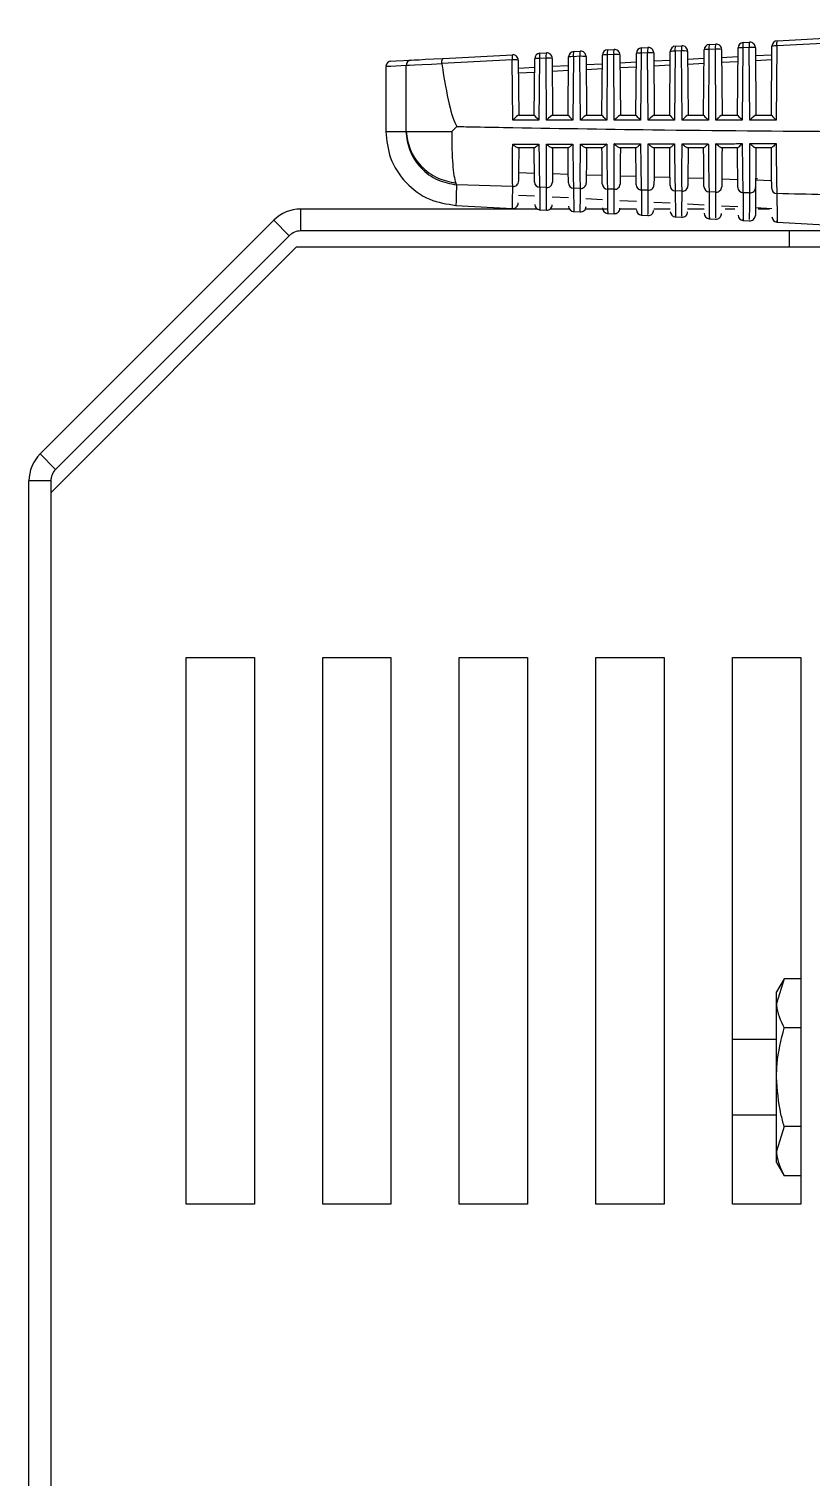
# Model space of a CAD drawing. Extents: x 2 to 136, y 1 to 99.
# Drawn here: x 51.458 to 52.89, y 8.701 to 11.35 of the extents above; entities that cross this region are included whole.
import ezdxf

# ---------------------------------------------------------------- set-up
doc = ezdxf.new("R2010")
doc.units = 0
doc.header["$MEASUREMENT"] = 0
doc.layers.add('OBJECT', color=7, linetype='CONTINUOUS')

msp = doc.modelspace()

# ---------------------------------------------------------------- linework, layer by layer
at = {"layer": 'OBJECT'}
for p, q in [((53.2354, 11.3403), (52.8269, 11.3187)), ((52.8276, 11.3281), (53.2364, 11.3497)), ((52.5174, 11.3118), (52.5292, 11.3124)), ((52.5794, 11.315), (52.5912, 11.3157)), ((52.6415, 11.3183), (52.6532, 11.3189)), ((52.693, 11.1922), (52.694, 11.3117)), ((52.7028, 11.3121), (52.7017, 11.1828)), ((52.7145, 11.3127), (52.7028, 11.3121)), ((52.7035, 11.3216), (52.7152, 11.3222)), ((52.7156, 11.1828), (52.7145, 11.3127)), ((52.7257, 11.3123), (52.7267, 11.1922)), ((52.755, 11.1922), (52.7561, 11.315)), ((52.7648, 11.3154), (52.7637, 11.1828)), ((52.7764, 11.316), (52.7648, 11.3154)), ((52.7655, 11.3249), (52.7771, 11.3255)), ((52.7776, 11.1828), (52.7764, 11.316)), ((52.7877, 11.3156), (52.7887, 11.1922)), ((52.817, 11.1922), (52.8181, 11.3182)), ((52.8269, 11.3187), (52.8257, 11.1828)), ((52.3426, 11.2931), (52.214, 11.2863)), ((52.214, 11.2863), (52.214, 11.286)), ((52.2163, 11.2959), (52.3433, 11.3026)), ((52.3436, 11.1828), (52.3426, 11.2931)), ((52.3539, 11.2927), (52.3547, 11.1922)), ((52.383, 11.1922), (52.3839, 11.2953)), ((52.3927, 11.2958), (52.3917, 11.1828)), ((52.4046, 11.2964), (52.3927, 11.2958)), ((52.3934, 11.3052), (52.4053, 11.3058)), ((52.4056, 11.1828), (52.4046, 11.2964)), ((52.4158, 11.2959), (52.4167, 11.1922)), ((52.445, 11.1922), (52.4459, 11.2986)), ((52.4547, 11.299), (52.4537, 11.1828)), ((52.4666, 11.2997), (52.4547, 11.299)), ((52.4554, 11.3085), (52.4673, 11.3091)), ((52.4676, 11.1828), (52.4666, 11.2997)), ((52.4778, 11.2992), (52.4787, 11.1922)), ((52.4779, 11.2846), (52.5078, 11.2862)), ((52.507, 11.1922), (52.5079, 11.3019)), ((52.5167, 11.3023), (52.5157, 11.1828)), ((52.5286, 11.3029), (52.5167, 11.3023)), ((52.5296, 11.1828), (52.5286, 11.3029)), ((52.5398, 11.3025), (52.5407, 11.1922)), ((52.5399, 11.2879), (52.5698, 11.2895)), ((52.569, 11.1922), (52.57, 11.3051)), ((52.5787, 11.3056), (52.5777, 11.1828)), ((52.5905, 11.3062), (52.5787, 11.3056)), ((52.5916, 11.1828), (52.5905, 11.3062)), ((52.6017, 11.3058), (52.6027, 11.1922)), ((52.6019, 11.2912), (52.6319, 11.2928)), ((52.631, 11.1922), (52.632, 11.3084)), ((52.6408, 11.3089), (52.6397, 11.1828)), ((52.6525, 11.3095), (52.6408, 11.3089)), ((52.6536, 11.1828), (52.6525, 11.3095)), ((52.6637, 11.309), (52.6647, 11.1922)), ((52.6638, 11.2945), (52.6939, 11.2961)), ((52.6938, 11.2866), (52.6639, 11.285)), ((52.7258, 11.2977), (52.7559, 11.2993)), ((52.7558, 11.2899), (52.7259, 11.2883)), ((52.7878, 11.301), (52.8179, 11.3026)), ((52.8179, 11.2932), (52.7879, 11.2916)), ((52.1114, 11.2808), (52.1114, 11.1618)), ((52.1484, 11.1622), (52.1484, 11.2828)), ((52.354, 11.2781), (52.3837, 11.2797)), ((52.3837, 11.2702), (52.3541, 11.2687)), ((52.416, 11.2814), (52.4458, 11.2829)), ((52.4457, 11.2735), (52.416, 11.272)), ((52.5077, 11.2768), (52.478, 11.2752)), ((52.5697, 11.2801), (52.54, 11.2785)), ((52.6318, 11.2833), (52.6019, 11.2818)), ((52.3917, 11.1828), (52.3436, 11.1828)), ((52.3546, 11.1922), (52.383, 11.1922)), ((52.4537, 11.1828), (52.4056, 11.1828)), ((52.4166, 11.1922), (52.445, 11.1922)), ((52.5157, 11.1828), (52.4676, 11.1828)), ((52.4786, 11.1922), (52.507, 11.1922)), ((52.5777, 11.1828), (52.5296, 11.1828)), ((52.5406, 11.1922), (52.569, 11.1922)), ((52.6397, 11.1828), (52.5916, 11.1828)), ((52.6026, 11.1922), (52.631, 11.1922)), ((52.7017, 11.1828), (52.6536, 11.1828)), ((52.6646, 11.1922), (52.693, 11.1922)), ((52.7637, 11.1828), (52.7156, 11.1828)), ((52.7266, 11.1922), (52.755, 11.1922)), ((52.8257, 11.1828), (52.7776, 11.1828)), ((52.7886, 11.1922), (52.817, 11.1922)), ((52.148, 11.1622), (52.1484, 11.1622)), ((52.2321, 11.1622), (52.2413, 11.1713)), ((52.3833, 11.1322), (52.3535, 11.1322)), ((52.4452, 11.1322), (52.4156, 11.1322)), ((52.5072, 11.1322), (52.4777, 11.1322)), ((52.5692, 11.1322), (52.5397, 11.1322)), ((52.6311, 11.1322), (52.6018, 11.1322)), ((52.6931, 11.1322), (52.6639, 11.1322)), ((52.7551, 11.1322), (52.7259, 11.1322)), ((52.8171, 11.1322), (52.788, 11.1322)), ((52.3834, 11.0856), (52.3543, 11.0866)), ((52.4454, 11.0837), (52.4163, 11.0846)), ((52.5074, 11.0817), (52.4783, 11.0826)), ((52.5694, 11.0797), (52.5403, 11.0807)), ((52.6315, 11.0778), (52.6023, 11.0787)), ((52.6935, 11.0759), (52.6642, 11.0768)), ((52.7555, 11.0739), (52.7262, 11.0748)), ((52.8175, 11.072), (52.7882, 11.0729)), ((52.7896, 11.0759), (52.7914, 11.0759)), ((52.2393, 11.0678), (52.2407, 11.0645)), ((52.3437, 11.0615), (52.2407, 11.0645)), ((52.354, 11.046), (52.3837, 11.0444)), ((52.4057, 11.0598), (52.393, 11.0601)), ((52.4676, 11.0581), (52.455, 11.0584)), ((52.5296, 11.0564), (52.517, 11.0567)), ((52.5916, 11.0547), (52.579, 11.055)), ((52.6536, 11.053), (52.6411, 11.0534)), ((52.7156, 11.0514), (52.7031, 11.0518)), ((52.7776, 11.0498), (52.7651, 11.0502)), ((51.9558, 10.9803), (51.9558, 11.0203)), ((52.3888, 11.0203), (51.9558, 11.0203)), ((52.2393, 11.027), (52.3433, 11.0215)), ((52.3933, 11.0189), (52.4053, 11.0183)), ((52.4475, 11.0203), (52.4119, 11.0203)), ((52.4159, 11.0427), (52.4458, 11.0412)), ((52.5173, 11.0203), (52.4766, 11.0203)), ((52.4777, 11.0395), (52.508, 11.0379)), ((52.5397, 11.0362), (52.57, 11.0347)), ((52.57, 11.0203), (52.5397, 11.0203)), ((52.6017, 11.033), (52.632, 11.0314)), ((52.632, 11.0203), (52.6018, 11.0203)), ((52.6637, 11.0297), (52.6941, 11.0281)), ((52.694, 11.0203), (52.6638, 11.0203)), ((52.7258, 11.0265), (52.7559, 11.0249)), ((52.7502, 11.0203), (52.7323, 11.0203)), ((52.7878, 11.0232), (52.8179, 11.0216)), ((52.8138, 11.0203), (52.7927, 11.0203)), ((51.4789, 10.5724), (51.9063, 10.9998)), ((51.9346, 10.9715), (51.9063, 10.9998)), ((52.4553, 11.0157), (52.4672, 11.015)), ((52.5174, 11.0124), (52.5292, 11.0118)), ((52.5794, 11.0092), (52.5911, 11.0085)), ((52.6414, 11.0059), (52.6531, 11.0053)), ((52.7034, 11.0027), (52.7151, 11.002)), ((52.7654, 10.9994), (52.777, 10.9988)), ((52.8274, 10.9962), (53.0949, 10.9821)), ((51.9346, 10.9715), (51.5071, 10.5441)), ((53.0934, 10.9803), (51.9558, 10.9803)), ((52.8494, 10.9803), (52.8494, 10.9503)), ((51.9475, 10.9503), (51.4984, 10.5012)), ((53.2184, 10.9503), (51.9475, 10.9503)), ((51.5071, 10.5441), (51.4789, 10.5724)), ((51.4984, 10.5229), (51.4584, 10.5229)), ((51.4584, 7.4177), (51.4584, 10.5229)), ((51.4984, 10.5229), (51.4984, 7.4177)), ((51.7459, 10.2003), (51.8709, 10.2003)), ((51.7459, 9.2003), (51.7459, 10.2003)), ((51.8709, 10.2003), (51.8709, 9.2003)), ((51.9959, 10.2003), (52.1209, 10.2003)), ((51.9959, 9.2003), (51.9959, 10.2003)), ((52.1209, 10.2003), (52.1209, 9.2003)), ((52.2459, 10.2003), (52.3709, 10.2003)), ((52.2459, 9.2003), (52.2459, 10.2003)), ((52.3709, 10.2003), (52.3709, 9.2003)), ((52.4959, 10.2003), (52.6209, 10.2003)), ((52.4959, 9.2003), (52.4959, 10.2003)), ((52.6209, 10.2003), (52.6209, 9.2003)), ((52.7459, 10.2003), (52.8709, 10.2003)), ((52.7459, 9.2003), (52.7459, 10.2003)), ((52.8709, 10.2003), (52.8709, 9.2003)), ((52.8404, 9.6124), (52.8265, 9.5883)), ((52.8404, 9.6124), (52.8265, 9.5674)), ((52.8709, 9.6124), (52.8404, 9.6124)), ((52.8265, 9.5674), (52.8265, 9.5883)), ((52.8265, 9.4323), (52.8265, 9.5674)), ((52.8709, 9.5224), (52.8404, 9.5224)), ((52.8265, 9.5013), (52.7459, 9.5013)), ((52.8265, 9.2972), (52.8265, 9.4323)), ((52.7459, 9.3633), (52.8265, 9.3633)), ((52.8404, 9.3422), (52.8265, 9.2972)), ((52.8709, 9.3422), (52.8404, 9.3422)), ((52.8265, 9.2763), (52.8265, 9.2972)), ((52.8265, 9.2763), (52.8404, 9.2522)), ((52.8709, 9.2522), (52.8404, 9.2522)), ((51.8709, 9.2003), (51.7459, 9.2003)), ((52.1209, 9.2003), (51.9959, 9.2003)), ((52.3709, 9.2003), (52.2459, 9.2003)), ((52.6209, 9.2003), (52.4959, 9.2003)), ((52.8709, 9.2003), (52.7459, 9.2003))]:
    msp.add_line(p, q, dxfattribs=at)
at = {"layer": 'OBJECT', "flags": 128}
for points in [[(52.1208, 11.2908), (52.1208, 11.2908), (52.1301, 11.2913), (52.1577, 11.2928)], [(52.214, 11.286), (52.1948, 11.285), (52.1781, 11.2842), (52.1645, 11.2836), (52.1545, 11.2831), (52.1484, 11.2828)], [(52.1577, 11.2928), (52.1632, 11.2931), (52.1722, 11.2935), (52.1843, 11.2942), (52.1992, 11.295), (52.2163, 11.2959)], [(52.1484, 11.2828), (52.1206, 11.2813), (52.1114, 11.2808)], [(52.7881, 11.0595), (52.7878, 11.027), (52.7877, 11.0107), (52.7877, 11.0087)]]:
    msp.add_lwpolyline(points, dxfattribs=at)
at = {"layer": 'OBJECT'}
for centre, radius, start, end in [((52.5179, 11.3018), 0.01, 93.0226, 179.5), ((52.5369, 11.3056), 0.0204, 162.3855, 189.2745), ((52.5487, 11.3062), 0.0204, 162.3832, 189.2805), ((52.5298, 11.3024), 0.01, 0.5, 93.0226), ((52.58, 11.3051), 0.01, 93.0226, 179.5), ((52.5989, 11.3089), 0.0204, 162.383, 189.2806), ((52.6107, 11.3095), 0.0204, 162.3859, 189.2742), ((52.5917, 11.3057), 0.01, 0.5, 93.0226), ((52.642, 11.3083), 0.01, 93.0226, 179.5), ((52.6609, 11.3121), 0.0204, 162.3864, 189.2738), ((52.6726, 11.3128), 0.0204, 162.3832, 189.2805), ((52.6537, 11.3089), 0.01, 0.5, 93.0226), ((52.704, 11.3116), 0.01, 93.0226, 179.5), ((52.7004, 11.2712), 0.041, 86.687, 98.9994), ((52.7229, 11.3154), 0.0204, 162.3828, 189.2808), ((52.7346, 11.316), 0.0204, 162.3832, 189.2805), ((52.718, 11.2583), 0.0545, 81.8665, 93.6811), ((52.7157, 11.3122), 0.01, 0.5, 93.0226), ((52.7661, 11.3149), 0.01, 93.0226, 179.5), ((52.7625, 11.2745), 0.041, 86.6838, 99.0007), ((52.785, 11.3187), 0.0204, 162.3859, 189.2742), ((52.7966, 11.3193), 0.0204, 162.3859, 189.2742), ((52.7799, 11.2616), 0.0545, 81.8661, 93.6815), ((52.7777, 11.3155), 0.01, 0.5, 93.0226), ((52.8281, 11.3182), 0.01, 93.0226, 179.5), ((52.8245, 11.2777), 0.041, 86.6868, 98.9977), ((52.847, 11.322), 0.0204, 162.3828, 189.2808), ((52.1214, 11.2808), 0.01, 93.0226, 175.0653), ((52.1583, 11.2829), 0.00991, 93.4746, 180.5507), ((52.3628, 11.2964), 0.0204, 162.3859, 189.2742), ((52.3461, 11.2387), 0.0545, 81.8661, 93.6815), ((52.3439, 11.2926), 0.01, 0.5, 93.0226), ((52.3939, 11.2952), 0.01, 93.0226, 179.5), ((52.3903, 11.2548), 0.041, 86.6857, 99.0007), ((52.4128, 11.299), 0.0204, 162.3855, 189.2745), ((52.4247, 11.2997), 0.0204, 162.3758, 189.2843), ((52.4081, 11.242), 0.0545, 81.8662, 93.6814), ((52.4058, 11.2959), 0.01, 0.5, 93.0226), ((52.4559, 11.2985), 0.01, 93.0226, 179.5), ((52.4523, 11.2581), 0.041, 86.6836, 99.001), ((52.4748, 11.3023), 0.0204, 162.3832, 189.2805), ((52.4867, 11.3029), 0.0204, 162.3832, 189.2805), ((52.4701, 11.2452), 0.0545, 81.8665, 93.6811), ((52.4678, 11.2991), 0.01, 0.5, 93.0226), ((52.5144, 11.2614), 0.041, 86.687, 98.9975), ((52.5321, 11.2485), 0.0545, 81.8667, 93.6809), ((52.5764, 11.2646), 0.041, 86.687, 98.9994), ((52.594, 11.2518), 0.0545, 81.8661, 93.6815), ((52.6384, 11.2679), 0.041, 86.6838, 99.0007), ((52.656, 11.2551), 0.0545, 81.8662, 93.6814), ((52.3443, 11.0714), 0.00992, 266.5029, 358.941), ((52.3934, 11.07), 0.00989, 181.003, 267.587), ((52.4063, 11.0697), 0.00992, 266.4849, 358.9201), ((52.4554, 11.0683), 0.00989, 181.0189, 267.61), ((52.4683, 11.068), 0.00991, 266.4666, 358.8996), ((52.5174, 11.0666), 0.00989, 181.0368, 267.6311), ((52.5302, 11.0663), 0.00991, 266.4477, 358.8788), ((52.5795, 11.0649), 0.00988, 181.0553, 267.6532), ((52.5922, 11.0646), 0.00991, 266.4286, 358.8557), ((52.6415, 11.0633), 0.00988, 181.0784, 267.6709), ((52.6542, 11.0629), 0.00991, 266.4108, 358.8338), ((52.7035, 11.0616), 0.00987, 181.0943, 267.6966), ((52.7162, 11.0613), 0.0099, 266.3922, 358.8115), ((52.7655, 11.06), 0.00987, 181.1135, 267.7191), ((52.7782, 11.0597), 0.0099, 266.3725, 358.7897), ((52.8275, 11.0584), 0.00987, 181.134, 267.7412), ((51.9558, 10.9503), 0.07, 90, 135), ((52.3439, 11.0315), 0.01, 266.9496, 359.5), ((52.3939, 11.0289), 0.01, 180.5, 266.6441), ((52.4058, 11.0283), 0.01, 266.5294, 359.5), ((52.4559, 11.0256), 0.01, 180.5, 266.1269), ((52.4678, 11.025), 0.01, 266.013, 359.5), ((52.5179, 11.0224), 0.01, 180.5, 265.6107), ((52.5298, 11.0218), 0.01, 265.4975, 359.5), ((52.58, 11.0191), 0.01, 180.5, 265.0953), ((52.5917, 11.0185), 0.01, 264.9828, 359.5), ((52.642, 11.0159), 0.01, 180.5, 264.5807), ((52.6537, 11.0153), 0.01, 264.469, 359.5), ((52.704, 11.0126), 0.01, 180.5, 264.0669), ((52.7157, 11.012), 0.01, 263.9559, 359.5), ((52.7661, 11.0094), 0.01, 180.5, 263.5539), ((52.7777, 11.0088), 0.01, 263.4435, 359.5), ((52.8281, 11.0061), 0.01, 180.5, 263.0416), ((51.9558, 10.9503), 0.03, 90, 135), ((51.5284, 10.5229), 0.07, 135, 180), ((51.5284, 10.5229), 0.03, 135, 180)]:
    msp.add_arc(centre, radius, start, end, dxfattribs=at)
for centre, major_axis, ratio, start_param, end_param in [((52.2664, 13.452), (0.0147, 2.2897), 0.052015, 2.811677, 3.052791), ((52.3448, 11.1822), (0.00988, 0.00996), 0.087934, 0.08695, 1.605386), ((52.3929, 11.1822), (-0.00991, 0.00999), 0.035372, 0.03505, 1.483386), ((52.4068, 11.1822), (0.00988, 0.00996), 0.087934, 0.08695, 1.605386), ((52.4549, 11.1822), (-0.00991, 0.00999), 0.035372, 0.03505, 1.483386), ((52.4688, 11.1822), (0.00988, 0.00996), 0.087934, 0.08695, 1.605386), ((52.5169, 11.1822), (-0.00991, 0.00999), 0.035372, 0.03505, 1.483386), ((52.5308, 11.1822), (0.00988, 0.00996), 0.087934, 0.08695, 1.605386), ((52.5789, 11.1822), (-0.00991, 0.00999), 0.035372, 0.03505, 1.483386), ((52.5928, 11.1822), (0.00988, 0.00996), 0.087934, 0.08695, 1.605386), ((52.6409, 11.1822), (-0.00991, 0.00999), 0.035372, 0.03505, 1.483386), ((52.6548, 11.1822), (0.00988, 0.00996), 0.087934, 0.08695, 1.605386), ((52.7029, 11.1822), (-0.00991, 0.00999), 0.035372, 0.03505, 1.483386), ((52.7168, 11.1822), (0.00988, 0.00996), 0.087934, 0.08695, 1.605386), ((52.7649, 11.1822), (-0.00991, 0.00999), 0.035372, 0.03505, 1.483386), ((52.7788, 11.1822), (0.00988, 0.00996), 0.087934, 0.08695, 1.605386), ((52.8269, 11.1822), (-0.00991, 0.00999), 0.035372, 0.03505, 1.483386)]:
    msp.add_ellipse(centre, major_axis=major_axis, ratio=ratio, start_param=start_param, end_param=end_param, dxfattribs=at)
for points, knots in [([(52.214, 11.2863), (52.2139, 11.2874), (52.2139, 11.2896), (52.2143, 11.2925), (52.2149, 11.2947), (52.2157, 11.2957), (52.2161, 11.2959), (52.2163, 11.2959), (52.2163, 11.2959)], [0, 0, 0, 0, 0.2192768, 0.4385033, 0.6592408, 0.8829816, 0.9858182, 1, 1, 1, 1]), ([(52.1114, 11.1622), (52.1131, 11.1457), (52.1168, 11.1114), (52.1462, 11.0668), (52.1893, 11.035), (52.2233, 11.0296), (52.2397, 11.027)], [0, 0, 0, 0, 0.240773, 0.5, 0.759226, 1, 1, 1, 1]), ([(52.1114, 11.1622), (52.1129, 11.1622), (52.116, 11.1622), (52.1373, 11.1622), (52.148, 11.1622)], [0, 0, 0, 0, 0.5, 1, 1, 1, 1]), ([(52.148, 11.1622), (52.1496, 11.1505), (52.1529, 11.1262), (52.1743, 11.0944), (52.205, 11.0713), (52.2291, 11.0667), (52.2407, 11.0645)], [0, 0, 0, 0, 0.24117, 0.5, 0.758828, 1, 1, 1, 1]), ([(52.1484, 11.1622), (52.1513, 11.1622), (52.157, 11.1622), (52.1761, 11.1622), (52.2013, 11.1622), (52.2218, 11.1622), (52.2321, 11.1622)], [0, 0, 0, 0, 0.250001, 0.499999, 0.750001, 1, 1, 1, 1]), ([(52.1484, 11.1622), (52.1502, 11.1511), (52.1538, 11.1281), (52.1748, 11.0977), (52.2046, 11.0753), (52.228, 11.0703), (52.2393, 11.0678)], [0, 0, 0, 0, 0.24156, 0.499999, 0.758437, 1, 1, 1, 1]), ([(52.2321, 11.1622), (52.2321, 11.1515), (52.2322, 11.1302), (52.2336, 11.1025), (52.236, 11.0802), (52.2382, 11.0719), (52.2393, 11.0678)], [0, 0, 0, 0, 0.25, 0.5, 0.75, 1, 1, 1, 1]), ([(52.2413, 11.1713), (52.247, 11.1712), (52.2754, 11.1707), (52.3948, 11.1685), (52.6246, 11.1645), (52.8316, 11.163), (52.9477, 11.1622)], [0, 0, 0, 0, 0.024148, 0.120739, 0.507103, 1, 1, 1, 1]), ([(52.3437, 11.0615), (52.3436, 11.0631), (52.3435, 11.068), (52.3434, 11.0856), (52.3434, 11.1106), (52.3435, 11.1295), (52.3436, 11.1367), (52.3436, 11.1389)], [0, 0, 0, 0, 0.161731, 0.488573, 0.814942, 0.942319, 1, 1, 1, 1]), ([(52.3436, 11.1389), (52.3502, 11.1389), (52.3662, 11.139), (52.3822, 11.139), (52.3916, 11.139)], [0, 0, 0, 0, 0.4123132, 1, 1, 1, 1]), ([(52.3535, 11.1322), (52.3529, 11.1323), (52.3515, 11.1326), (52.3484, 11.1346), (52.3456, 11.1369), (52.344, 11.1385), (52.3436, 11.1389), (52.3436, 11.1389)], [0, 0, 0, 0, 0.236908, 0.528795, 0.900013, 0.991343, 1, 1, 1, 1]), ([(52.3547, 11.1322), (52.3546, 11.1216), (52.3545, 11.1004), (52.3543, 11.0798), (52.3542, 11.0739), (52.3542, 11.0712)], [0, 0, 0, 0, 0.357963, 0.715855, 1, 1, 1, 1]), ([(52.3835, 11.0698), (52.3835, 11.0734), (52.3834, 11.0806), (52.3832, 11.1039), (52.3831, 11.1235), (52.383, 11.1322)], [0, 0, 0, 0, 0.356146, 0.712375, 1, 1, 1, 1]), ([(52.3916, 11.139), (52.3916, 11.139), (52.3913, 11.1387), (52.3896, 11.137), (52.3871, 11.1346), (52.3845, 11.1326), (52.3836, 11.1323), (52.3833, 11.1322)], [0, 0, 0, 0, 0.0082759, 0.0945615, 0.478392, 0.7705637, 1, 1, 1, 1]), ([(52.3916, 11.139), (52.3917, 11.1367), (52.3917, 11.1282), (52.392, 11.1081), (52.3923, 11.0827), (52.3927, 11.0661), (52.3929, 11.0615), (52.393, 11.0601)], [0, 0, 0, 0, 0.057873, 0.21801, 0.538017, 0.858387, 1, 1, 1, 1]), ([(52.4057, 11.0598), (52.4056, 11.0614), (52.4055, 11.0663), (52.4053, 11.0841), (52.4054, 11.1095), (52.4055, 11.129), (52.4056, 11.1368), (52.4056, 11.1391)], [0, 0, 0, 0, 0.15955, 0.481991, 0.803961, 0.942061, 1, 1, 1, 1]), ([(52.4056, 11.1391), (52.4122, 11.1391), (52.4282, 11.1391), (52.4442, 11.1392), (52.4536, 11.1392)], [0, 0, 0, 0, 0.412352, 1, 1, 1, 1]), ([(52.4156, 11.1322), (52.415, 11.1323), (52.4137, 11.1326), (52.4107, 11.1345), (52.4079, 11.1368), (52.4061, 11.1386), (52.4056, 11.139), (52.4056, 11.1391)], [0, 0, 0, 0, 0.2256408, 0.5069825, 0.8682201, 0.9914648, 1, 1, 1, 1]), ([(52.4167, 11.1322), (52.4166, 11.1215), (52.4164, 11.1001), (52.4163, 11.0786), (52.4162, 11.0723), (52.4162, 11.0695)], [0, 0, 0, 0, 0.352325, 0.704581, 1, 1, 1, 1]), ([(52.4455, 11.0681), (52.4455, 11.0718), (52.4454, 11.079), (52.4452, 11.1027), (52.4451, 11.1229), (52.445, 11.1322)], [0, 0, 0, 0, 0.350805, 0.701695, 1, 1, 1, 1]), ([(52.4536, 11.1392), (52.4536, 11.1392), (52.4532, 11.1387), (52.4514, 11.137), (52.4489, 11.1346), (52.4464, 11.1326), (52.4456, 11.1323), (52.4452, 11.1322)], [0, 0, 0, 0, 0.0082081, 0.119711, 0.4937346, 0.7767464, 1, 1, 1, 1]), ([(52.4536, 11.1392), (52.4537, 11.1369), (52.4537, 11.1282), (52.454, 11.1079), (52.4543, 11.0821), (52.4547, 11.0648), (52.4549, 11.06), (52.455, 11.0584)], [0, 0, 0, 0, 0.058137, 0.21618, 0.531949, 0.848067, 1, 1, 1, 1]), ([(52.4676, 11.0581), (52.4676, 11.0597), (52.4674, 11.0647), (52.4673, 11.0825), (52.4674, 11.1085), (52.4675, 11.1286), (52.4676, 11.1369), (52.4676, 11.1392)], [0, 0, 0, 0, 0.157483, 0.475733, 0.793525, 0.941799, 1, 1, 1, 1]), ([(52.4676, 11.1392), (52.4742, 11.1392), (52.4902, 11.1393), (52.5062, 11.1393), (52.5156, 11.1393)], [0, 0, 0, 0, 0.412394, 1, 1, 1, 1]), ([(52.4777, 11.1322), (52.4771, 11.1323), (52.4758, 11.1326), (52.4729, 11.1345), (52.47, 11.1368), (52.4682, 11.1386), (52.4676, 11.1392), (52.4676, 11.1392)], [0, 0, 0, 0, 0.2207651, 0.49454, 0.8478251, 0.9915676, 1, 1, 1, 1]), ([(52.4787, 11.1322), (52.4786, 11.1214), (52.4784, 11.0998), (52.4783, 11.0774), (52.4782, 11.0708), (52.4782, 11.0678)], [0, 0, 0, 0, 0.347006, 0.693942, 1, 1, 1, 1]), ([(52.5076, 11.0664), (52.5075, 11.0701), (52.5075, 11.0775), (52.5072, 11.1016), (52.5071, 11.1224), (52.507, 11.1322)], [0, 0, 0, 0, 0.345759, 0.691604, 1, 1, 1, 1]), ([(52.5156, 11.1393), (52.5156, 11.1393), (52.5151, 11.1388), (52.5133, 11.137), (52.5107, 11.1345), (52.5083, 11.1326), (52.5075, 11.1323), (52.5072, 11.1322)], [0, 0, 0, 0, 0.008109, 0.143847, 0.508255, 0.782549, 1, 1, 1, 1]), ([(52.5156, 11.1393), (52.5157, 11.137), (52.5157, 11.1282), (52.516, 11.1077), (52.5163, 11.0816), (52.5167, 11.0635), (52.517, 11.0584), (52.517, 11.0567)], [0, 0, 0, 0, 0.058402, 0.214453, 0.526192, 0.838269, 1, 1, 1, 1]), ([(52.5296, 11.0564), (52.5296, 11.058), (52.5294, 11.0631), (52.5293, 11.081), (52.5294, 11.1074), (52.5295, 11.1281), (52.5296, 11.137), (52.5296, 11.1394)], [0, 0, 0, 0, 0.155512, 0.469777, 0.783592, 0.941533, 1, 1, 1, 1]), ([(52.5296, 11.1394), (52.5362, 11.1394), (52.5522, 11.1394), (52.5682, 11.1395), (52.5776, 11.1395)], [0, 0, 0, 0, 0.412428, 1, 1, 1, 1]), ([(52.5397, 11.1322), (52.5392, 11.1323), (52.538, 11.1326), (52.535, 11.1344), (52.5321, 11.1369), (52.5302, 11.1387), (52.5296, 11.1394), (52.5296, 11.1394)], [0, 0, 0, 0, 0.2161177, 0.4826666, 0.8281497, 0.9916583, 1, 1, 1, 1]), ([(52.5407, 11.1322), (52.5406, 11.1213), (52.5404, 11.0995), (52.5402, 11.0762), (52.5402, 11.0694), (52.5402, 11.0661)], [0, 0, 0, 0, 0.341977, 0.683893, 1, 1, 1, 1]), ([(52.5696, 11.0647), (52.5695, 11.0684), (52.5695, 11.0759), (52.5693, 11.1004), (52.5691, 11.1219), (52.569, 11.1322)], [0, 0, 0, 0, 0.340987, 0.682053, 1, 1, 1, 1]), ([(52.5776, 11.1395), (52.5776, 11.1395), (52.577, 11.1389), (52.5751, 11.137), (52.5725, 11.1345), (52.5702, 11.1326), (52.5695, 11.1323), (52.5692, 11.1322)], [0, 0, 0, 0, 0.008027, 0.167038, 0.521987, 0.788059, 1, 1, 1, 1]), ([(52.5776, 11.1395), (52.5777, 11.1371), (52.5777, 11.1282), (52.578, 11.1076), (52.5783, 11.0811), (52.5787, 11.0623), (52.579, 11.0569), (52.579, 11.055)], [0, 0, 0, 0, 0.058671, 0.212822, 0.520728, 0.828955, 1, 1, 1, 1]), ([(52.5916, 11.0547), (52.5916, 11.0564), (52.5914, 11.0615), (52.5913, 11.0795), (52.5914, 11.1064), (52.5915, 11.1277), (52.5916, 11.1371), (52.5916, 11.1395)], [0, 0, 0, 0, 0.1536344, 0.4641066, 0.7741299, 0.9412666, 1, 1, 1, 1]), ([(52.5916, 11.1395), (52.5982, 11.1396), (52.6142, 11.1396), (52.6302, 11.1396), (52.6396, 11.1397)], [0, 0, 0, 0, 0.412465, 1, 1, 1, 1]), ([(52.6018, 11.1322), (52.6013, 11.1323), (52.6001, 11.1326), (52.5972, 11.1344), (52.5943, 11.1369), (52.5923, 11.1388), (52.5916, 11.1395), (52.5916, 11.1395)], [0, 0, 0, 0, 0.211693, 0.471321, 0.809155, 0.991768, 1, 1, 1, 1]), ([(52.6027, 11.1322), (52.6026, 11.1212), (52.6024, 11.0992), (52.6022, 11.0751), (52.6022, 11.0679), (52.6021, 11.0644)], [0, 0, 0, 0, 0.337219, 0.67438, 1, 1, 1, 1]), ([(52.6316, 11.0631), (52.6316, 11.0668), (52.6315, 11.0744), (52.6313, 11.0993), (52.6311, 11.1214), (52.631, 11.1322)], [0, 0, 0, 0, 0.336461, 0.673003, 1, 1, 1, 1]), ([(52.6396, 11.1397), (52.6396, 11.1396), (52.6389, 11.1389), (52.637, 11.1369), (52.6343, 11.1344), (52.6321, 11.1326), (52.6314, 11.1323), (52.6311, 11.1322)], [0, 0, 0, 0, 0.007945, 0.189259, 0.535047, 0.793248, 1, 1, 1, 1]), ([(52.6396, 11.1397), (52.6397, 11.1372), (52.6397, 11.1283), (52.64, 11.1074), (52.6403, 11.0806), (52.6407, 11.0611), (52.641, 11.0555), (52.6411, 11.0534)], [0, 0, 0, 0, 0.058942, 0.211284, 0.515533, 0.820093, 1, 1, 1, 1]), ([(52.6536, 11.053), (52.6536, 11.0548), (52.6534, 11.0599), (52.6533, 11.0781), (52.6534, 11.1054), (52.6535, 11.1272), (52.6536, 11.1372), (52.6536, 11.1397)], [0, 0, 0, 0, 0.151844, 0.458695, 0.765103, 0.940994, 1, 1, 1, 1]), ([(52.6536, 11.1397), (52.6602, 11.1397), (52.6762, 11.1398), (52.6922, 11.1398), (52.7016, 11.1398)], [0, 0, 0, 0, 0.412495, 1, 1, 1, 1]), ([(52.6639, 11.1322), (52.6634, 11.1323), (52.6622, 11.1326), (52.6594, 11.1344), (52.6564, 11.1369), (52.6544, 11.1389), (52.6536, 11.1397), (52.6536, 11.1397)], [0, 0, 0, 0, 0.2074657, 0.4604449, 0.790795, 0.9918476, 1, 1, 1, 1]), ([(52.6647, 11.1322), (52.6646, 11.1211), (52.6644, 11.0989), (52.6642, 11.074), (52.6642, 11.0665), (52.6641, 11.0627)], [0, 0, 0, 0, 0.332713, 0.665365, 1, 1, 1, 1]), ([(52.6936, 11.0614), (52.6936, 11.0652), (52.6935, 11.0728), (52.6933, 11.0982), (52.6931, 11.1209), (52.693, 11.1322)], [0, 0, 0, 0, 0.332165, 0.664412, 1, 1, 1, 1]), ([(52.7016, 11.1398), (52.7016, 11.1398), (52.7008, 11.139), (52.6988, 11.1369), (52.6962, 11.1344), (52.694, 11.1326), (52.6934, 11.1323), (52.6931, 11.1322)], [0, 0, 0, 0, 0.007882, 0.210623, 0.547438, 0.798167, 1, 1, 1, 1]), ([(52.7016, 11.1398), (52.7017, 11.1373), (52.7017, 11.1283), (52.702, 11.1073), (52.7023, 11.0802), (52.7027, 11.0599), (52.703, 11.054), (52.7031, 11.0518)], [0, 0, 0, 0, 0.0592175, 0.2098329, 0.5105952, 0.8116536, 1, 1, 1, 1]), ([(52.7156, 11.0514), (52.7155, 11.0532), (52.7154, 11.0584), (52.7153, 11.0767), (52.7153, 11.1044), (52.7155, 11.1268), (52.7156, 11.1373), (52.7156, 11.1399)], [0, 0, 0, 0, 0.150137, 0.453533, 0.756489, 0.940722, 1, 1, 1, 1]), ([(52.7156, 11.1399), (52.7222, 11.1399), (52.7382, 11.1399), (52.7542, 11.1399), (52.7636, 11.14)], [0, 0, 0, 0, 0.412532, 1, 1, 1, 1]), ([(52.7259, 11.1322), (52.7254, 11.1323), (52.7243, 11.1326), (52.7216, 11.1343), (52.7186, 11.1369), (52.7165, 11.1389), (52.7156, 11.1398), (52.7156, 11.1399)], [0, 0, 0, 0, 0.203471, 0.450054, 0.773102, 0.99194, 1, 1, 1, 1]), ([(52.7267, 11.1322), (52.7266, 11.121), (52.7264, 11.0987), (52.7262, 11.0729), (52.7261, 11.0651), (52.7261, 11.0611)], [0, 0, 0, 0, 0.328436, 0.656815, 1, 1, 1, 1]), ([(52.7556, 11.0598), (52.7556, 11.0637), (52.7555, 11.0714), (52.7553, 11.0971), (52.7551, 11.1204), (52.755, 11.1322)], [0, 0, 0, 0, 0.328087, 0.656253, 1, 1, 1, 1]), ([(52.7636, 11.14), (52.7636, 11.1399), (52.7628, 11.139), (52.7607, 11.1369), (52.758, 11.1344), (52.7559, 11.1326), (52.7553, 11.1323), (52.7551, 11.1322)], [0, 0, 0, 0, 0.007818, 0.231078, 0.559205, 0.802814, 1, 1, 1, 1]), ([(52.7636, 11.14), (52.7637, 11.1374), (52.7637, 11.1283), (52.764, 11.1071), (52.7643, 11.0797), (52.7647, 11.0587), (52.765, 11.0526), (52.7651, 11.0502)], [0, 0, 0, 0, 0.059496, 0.20846, 0.505893, 0.803609, 1, 1, 1, 1]), ([(52.7776, 11.0498), (52.7775, 11.0516), (52.7774, 11.0569), (52.7773, 11.0753), (52.7773, 11.1034), (52.7775, 11.1264), (52.7775, 11.1374), (52.7776, 11.14)], [0, 0, 0, 0, 0.148505, 0.448597, 0.748257, 0.940445, 1, 1, 1, 1]), ([(52.7776, 11.14), (52.7842, 11.14), (52.8002, 11.1401), (52.8162, 11.1401), (52.8256, 11.1401)], [0, 0, 0, 0, 0.41256, 1, 1, 1, 1]), ([(52.788, 11.1322), (52.7875, 11.1323), (52.7866, 11.1325), (52.7841, 11.1341), (52.7811, 11.1365), (52.7787, 11.1388), (52.7776, 11.14), (52.7776, 11.14)], [0, 0, 0, 0, 0.199293, 0.397082, 0.700897, 0.992018, 1, 1, 1, 1]), ([(52.7887, 11.1322), (52.7886, 11.121), (52.7884, 11.0984), (52.7882, 11.0719), (52.7881, 11.0637), (52.7881, 11.0595)], [0, 0, 0, 0, 0.324373, 0.648691, 1, 1, 1, 1]), ([(52.8176, 11.0582), (52.8176, 11.0621), (52.8175, 11.0699), (52.8173, 11.0961), (52.8171, 11.1199), (52.817, 11.1322)], [0, 0, 0, 0, 0.3242056, 0.6484895, 1, 1, 1, 1]), ([(52.8256, 11.1401), (52.8256, 11.1401), (52.8247, 11.1391), (52.8225, 11.1369), (52.8199, 11.1343), (52.8178, 11.1326), (52.8173, 11.1323), (52.8171, 11.1322)], [0, 0, 0, 0, 0.0077487, 0.2506908, 0.5703603, 0.8072175, 1, 1, 1, 1]), ([(52.8256, 11.1401), (52.8257, 11.1375), (52.8257, 11.1283), (52.826, 11.107), (52.8263, 11.0793), (52.8267, 11.0576), (52.827, 11.0512), (52.8271, 11.0486)], [0, 0, 0, 0, 0.059775, 0.207162, 0.501411, 0.795934, 1, 1, 1, 1]), ([(52.2407, 11.0645), (52.2404, 11.0536), (52.2398, 11.0317), (52.2398, 11.0286), (52.2397, 11.027)], [0, 0, 0, 0, 0.496376, 1, 1, 1, 1]), ([(52.3433, 11.0216), (52.3433, 11.0216), (52.3433, 11.0165), (52.3434, 11.0295), (52.3436, 11.0509), (52.3437, 11.0615)], [0, 0, 0, 0, 0.001446, 0.500723, 1, 1, 1, 1]), ([(52.393, 11.0601), (52.393, 11.0589), (52.3931, 11.0525), (52.3933, 11.03), (52.3934, 11.0139), (52.3934, 11.0191), (52.3934, 11.0192)], [0, 0, 0, 0, 0.046867, 0.234363, 0.98622, 1, 1, 1, 1]), ([(52.4053, 11.0186), (52.4053, 11.0202), (52.4053, 11.0233), (52.4056, 11.0475), (52.4057, 11.0598)], [0, 0, 0, 0, 0.491198, 1, 1, 1, 1]), ([(52.455, 11.0584), (52.455, 11.0571), (52.4551, 11.0507), (52.4553, 11.0276), (52.4554, 11.0109), (52.4554, 11.0161), (52.4554, 11.0163)], [0, 0, 0, 0, 0.045988, 0.22997, 0.967723, 1, 1, 1, 1]), ([(52.4673, 11.0158), (52.4673, 11.0172), (52.4673, 11.02), (52.4675, 11.0451), (52.4676, 11.0581)], [0, 0, 0, 0, 0.482025, 1, 1, 1, 1]), ([(52.517, 11.0567), (52.517, 11.0554), (52.5171, 11.0488), (52.5173, 11.0253), (52.5175, 11.0078), (52.5174, 11.0131), (52.5174, 11.0135)], [0, 0, 0, 0, 0.045141, 0.225735, 0.949898, 1, 1, 1, 1]), ([(52.5293, 11.0129), (52.5293, 11.0141), (52.5293, 11.0167), (52.5295, 11.0427), (52.5296, 11.0564)], [0, 0, 0, 0, 0.473185, 1, 1, 1, 1]), ([(52.579, 11.055), (52.5791, 11.0537), (52.5791, 11.047), (52.5793, 11.023), (52.5795, 11.0048), (52.5794, 11.0101), (52.5794, 11.0106)], [0, 0, 0, 0, 0.0443252, 0.2216513, 0.9327103, 1, 1, 1, 1]), ([(52.5912, 11.0101), (52.5912, 11.0111), (52.5913, 11.0134), (52.5915, 11.0403), (52.5916, 11.0547)], [0, 0, 0, 0, 0.464658, 1, 1, 1, 1]), ([(52.6411, 11.0534), (52.6411, 11.052), (52.6411, 11.0452), (52.6413, 11.0208), (52.6415, 11.0017), (52.6415, 11.0072), (52.6415, 11.0077)], [0, 0, 0, 0, 0.043537, 0.217711, 0.916125, 1, 1, 1, 1]), ([(52.6532, 11.0072), (52.6532, 11.0081), (52.6532, 11.0101), (52.6535, 11.0379), (52.6536, 11.053)], [0, 0, 0, 0, 0.456429, 1, 1, 1, 1]), ([(52.7031, 11.0518), (52.7031, 11.0504), (52.7031, 11.0435), (52.7034, 11.0185), (52.7035, 10.9987), (52.7035, 11.0042), (52.7035, 11.0049)], [0, 0, 0, 0, 0.042777, 0.213907, 0.900112, 1, 1, 1, 1]), ([(52.7152, 11.0043), (52.7152, 11.0051), (52.7152, 11.0068), (52.7154, 11.0356), (52.7156, 11.0514)], [0, 0, 0, 0, 0.448483, 1, 1, 1, 1]), ([(52.7651, 11.0502), (52.7651, 11.0488), (52.7652, 11.0418), (52.7654, 11.0163), (52.7656, 10.9957), (52.7655, 11.0012), (52.7655, 11.002)], [0, 0, 0, 0, 0.0420413, 0.2102318, 0.8846414, 1, 1, 1, 1]), ([(52.7772, 11.0015), (52.7772, 11.0021), (52.7772, 11.0034), (52.7774, 11.0332), (52.7776, 11.0498)], [0, 0, 0, 0, 0.440803, 1, 1, 1, 1]), ([(53.2364, 11.0388), (53.157, 11.0407), (53.0206, 11.0438), (52.8842, 11.0472), (52.8271, 11.0486)], [0, 0, 0, 0, 0.58145, 1, 1, 1, 1]), ([(52.8271, 11.0486), (52.8271, 11.0472), (52.8272, 11.0401), (52.8274, 11.0141), (52.8276, 10.9927), (52.8275, 10.9982), (52.8275, 10.9991)], [0, 0, 0, 0, 0.04133, 0.206679, 0.869686, 1, 1, 1, 1]), ([(52.8265, 9.5674), (52.8265, 9.5663), (52.8267, 9.5511), (52.8338, 9.5362), (52.8404, 9.5224)], [0, 0, 0, 0, 0.070185, 1, 1, 1, 1]), ([(52.8265, 9.4323), (52.8267, 9.4405), (52.8275, 9.471), (52.8349, 9.5007), (52.8404, 9.5224)], [0, 0, 0, 0, 0.268634, 1, 1, 1, 1]), ([(52.8404, 9.3422), (52.8383, 9.3498), (52.8301, 9.3792), (52.828, 9.4097), (52.8265, 9.4323)], [0, 0, 0, 0, 0.257551, 1, 1, 1, 1]), ([(52.8265, 9.2972), (52.8265, 9.2961), (52.8267, 9.2809), (52.8338, 9.266), (52.8404, 9.2522)], [0, 0, 0, 0, 0.070185, 1, 1, 1, 1])]:
    msp.add_open_spline(points, degree=3, knots=knots, dxfattribs=at)

doc.saveas('drawing.dxf')
